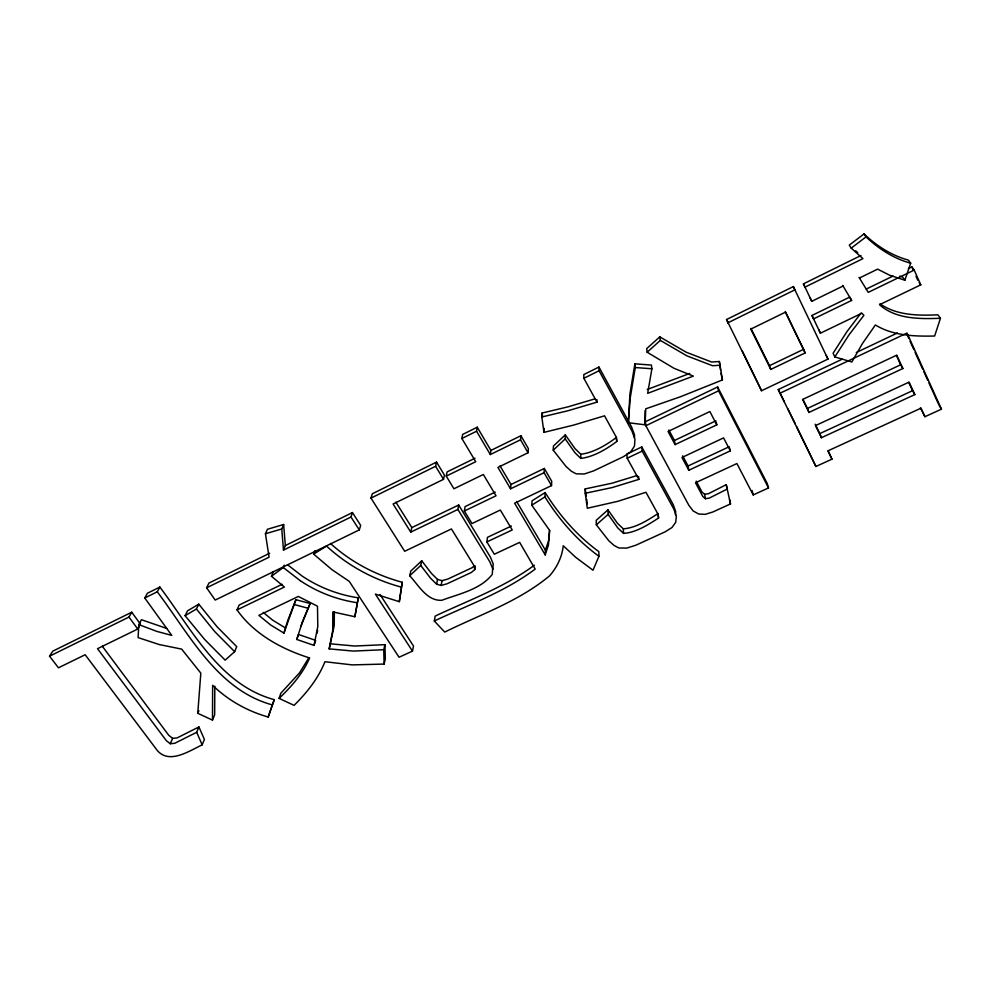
<?xml version="1.0" encoding="UTF-8"?>
<svg xmlns="http://www.w3.org/2000/svg" width="991" height="991" viewBox="0 0 991 991"><rect width="100%" height="100%" fill="white"/><g stroke="black" fill="none" stroke-linecap="round" stroke-linejoin="round"><path stroke-width="1.49" d="M138.802 624.615L138.108 637.609L159.179 644.534L181.65 649.105L200.826 673.149L197.766 713.285L212.483 720.123L212.644 685.338C228.165 700.364 247.416 711.154 268.177 717.013L274.259 699.646C219.445 684.855 191.436 628.827 159.861 587.068L147.424 593.237L144.748 597.994L171.765 635.404L156.727 631.354L138.802 624.615L141.478 619.722L166.773 628.455M214.812 686.206L214.651 714.821L212.483 720.123M334.326 611.645L334.252 625.457L329.185 648.882L353.316 651.075L383.74 649.724L384.942 644.67L354.704 646.021L330.709 643.84M565.217 438.914L565.316 434.851L553.412 446.061L553.238 450.187L566.084 466.55L571.473 471.32L576.205 473.834L584.331 473.971L593.671 470.861L623.401 456.715L630.635 451.933L634.488 446.074L634.946 439.137L631.985 431.11L599.072 370.745L598.948 367.042L583.823 374.548L583.848 378.289L596.991 402.16L567.893 410.77L541.817 416.988L543.96 432.361L573.393 425.164L604.522 415.811L615.919 436.523L616.798 441.441C606.628 449.084 593.683 456.901 580.776 458.412L575.003 452.8L565.217 438.914L553.238 450.187M645.091 410.683L645.129 424.805L628.344 422.748L629.904 394.046L634.897 363.846L651.409 365.06L651.892 368.763L647.668 393.34L693.353 376.109L674.053 368.318L647.148 352.239L646.689 348.621L659.783 336.853L686.193 352.214L711.625 362.025L719.355 361.517L722.414 379.962L680.334 396.809L645.748 408.825L645.129 424.805M534.36 565.204C504.369 587.341 468.706 600.273 435.198 616.068L434.293 620.998L444.724 632.072C480.177 614.581 518.912 601.426 549.584 575.821C556.954 567.385 562.095 556.954 563.235 545.744L575.771 557.376L593.014 570.221L598.936 556.273L598.824 551.603C577.121 535.797 559.333 515.246 545.149 492.552L532.08 500.789L531.771 505.199L549.695 530.482L548.444 544.988L545.211 554.886L514.626 503.205L551.529 485.602L551.714 481.292L544.319 468.47L511.009 484.488L510.563 488.811L544.084 472.707L544.319 468.47M545.211 554.886L545.434 550.228L548.642 540.38L549.51 530.272M598.936 556.273C577.109 540.392 559.209 519.73 544.926 496.912L545.149 492.552M492.849 569.59L493.184 563.805L490.434 557.165L458.684 505.014L411.835 527.608L410.757 532.117L457.892 509.436L458.684 505.014M543.96 432.361L544.195 428.323M541.817 416.988L542.077 413.036L567.979 406.855L595.442 398.704M634.401 437.811L634.587 435.061L631.639 427.071L598.948 367.042M628.344 422.748L630.239 397.899L635.268 367.537L634.897 363.846M510.563 488.811L497.916 467.405L528.042 452.763L528.376 448.626L520.919 435.718L490.917 450.422L490.334 454.559L520.523 439.781L520.919 435.718M675.416 514.713L675.726 511.653L673.199 504.592L641.784 446.941L626.882 454.027L627.192 458.214L638.861 479.384L612.227 487.547L585.235 493.27L587.304 508.259L617.963 501.285L645.959 492.292L657.925 513.995L658.569 518.008C648.387 524.66 636.073 532.576 623.562 533.393L617.74 527.893L608.14 514.354L607.954 509.882L596.223 520.312L596.334 524.834L608.895 540.851L614.172 545.508L618.78 547.961L626.746 548.11L635.949 545.174L665.085 531.845L671.972 527.534L675.726 522.294L676.345 516.138L673.806 509.052L642.193 451.091L641.784 446.941M314.915 550.686L313.651 554.13L331.973 569.689L349.228 581.333L399.051 657.244L412.479 651.124L375.391 594.129L399.311 601.673L402.259 582.274C375.738 575.102 350.839 562.033 330.499 543.464M402.259 582.274L399.311 601.673M434.293 620.998C468.396 604.919 504.815 591.887 535.177 569.094L519.656 542.374L494.336 554.242L486.854 541.916L487.448 537.345L511.344 526.048M474.342 565.774L472.187 567.657L447.895 579.029L442.023 580.664L437.539 579.438L431.481 573.455L421.745 560.782L420.741 565.452L430.54 578.199L436.635 584.207L441.156 585.446L447.065 583.798L471.505 572.377L474.751 569.54L475.259 566.01M329.185 648.882L332.741 630.412L332.815 611.918L354.865 616.736L358.296 597.821A124.432 112.07 17.5 0 1 301.859 575.858L287.514 564.721M358.296 597.821L354.865 616.736M486.854 541.916L512.236 529.95L500.331 510.031L471.989 523.558L464.358 511.009L465.101 506.587L495.215 492.093M490.334 454.559L476.56 431.221L477.241 427.208L462.661 434.442L461.88 438.493L475.73 461.707L446.247 476.126L453.928 488.774L483.348 474.491L496.033 495.785L464.358 511.009M441.156 585.446L442.023 580.664M436.635 584.207L437.539 579.438M286.176 626.733L295.913 599.679L310.146 603.519L302.713 621.01L296.755 639.443L314.023 645.389L317.789 626.498L317.492 606.219L298.341 596.446L258.874 615.361L270.754 625.061L283.934 633.1L285.742 628.145L272.649 620.143L263.21 612.413M317.083 633.138L317.665 630.239M412.479 651.124L413.507 646.058L380.011 594.489M446.247 476.126L447.114 471.889L475.073 458.189M410.757 532.117L393.093 503.998L443.534 479.334L444.414 475.073L436.535 462.103L372.319 493.766L370.981 498.101L404.675 551.281L451.438 528.934L474.156 565.849L474.751 569.54M443.534 479.334L435.594 466.29L436.535 462.103M457.892 509.436L489.851 561.847L492.626 568.512L492.292 574.334C480.709 589.459 459.13 593.832 441.875 600.273C426.886 601.227 418.574 585.148 409.717 575.783L410.782 571.051L421.745 560.782M308.783 657.851L299.555 672.802L280.899 693.143L279.09 698.382L294.067 705.369C306.776 692.771 318.284 678.513 324.924 661.728L352.239 664.899L384.124 664.069L385.313 658.953L384.942 644.67M283.934 633.1L287.799 620.366L295.913 599.679M269.651 553.251L208.928 583.08L206.624 587.812L215.208 600.063L359.287 529.9L360.687 525.403L352.449 512.57L285.334 545.545L283.476 550.116L350.987 517.005L352.449 512.57M314.023 645.389L315.646 640.372L298.489 634.463L296.755 639.443M880.033 303.841C896.855 315.534 918.273 315.708 937.944 314.828L940.447 318.284L934.637 336.023C914.507 336.445 893.064 335.813 875.387 324.974L862.48 343.505L851.839 361.975L834.831 356.933L833.084 353.267L846.871 331.737L861.03 313.082M859.445 278.025L877.617 269.143L889.794 275.287L904.857 280.218L910.692 263.197L908.351 260.088C891.516 255.517 876.589 245.842 863.991 233.938L849.287 245.124L851.207 248.146L862.938 258.614L805.014 287.105L803.453 283.847L860.944 255.529M301.004 625.94L310.146 603.519M268.177 717.013L274.259 699.646M279.09 698.382C291.391 686.713 302.788 673.645 309.638 657.962C281.878 649.241 253.956 634.141 237.035 609.886L284.405 587.031L271.435 576.266L283.265 567.521L284.194 565.192M140.425 624.132L131.741 612.215L52.734 651.186L49.55 656.178L58.444 667.798L85.152 654.741L155.562 748.18C167.268 765.907 188.538 751.327 202.176 744.836L204.394 739.435L198.931 726.948L177.129 737.899L172.645 738.357L168.78 735.322L102.271 646.194M271.435 576.266L273.355 571.572M234.632 651.669L236.725 646.652L217.029 626.733L198.782 604.176L187.51 610.852L185.094 615.708L204.604 639.393L225.143 660.142L234.632 651.669L214.799 631.663L196.429 609.007L198.782 604.176M283.476 550.116L281.754 528.971L283.637 524.499L267.434 529.268L265.452 533.765L269.081 557.177L206.624 587.812M139.087 626.585L137.737 629.037L97.527 648.696L166.352 740.698L170.254 743.745L174.75 743.287L196.676 732.299L198.931 726.948M197.766 713.285L198.894 710.658M237.035 609.886L239.141 605.055L282.088 584.294M170.254 743.745L172.645 738.357M144.748 597.994L157.259 591.8L159.861 587.068M49.55 656.178L128.991 617.059L131.741 612.215M834.831 356.933L848.73 335.28L863.879 315.336L861.922 313.193L820.399 333.199L811.963 315.448L849.733 297.102L851.616 300.434L813.574 318.891L811.963 315.448M409.717 575.783L420.741 565.452M647.148 352.239L660.328 340.396L659.783 336.853M596.334 524.834L608.14 514.354M851.207 248.146L866.023 236.886C878.707 248.865 893.733 258.601 910.692 263.197M531.771 505.199L544.926 496.912M313.651 554.13L326.51 546.066C347.668 565.514 373.372 579.661 401.144 587.056M185.094 615.708L196.429 609.007M726.242 484.686L727.208 489.059L709.333 498.077L705.431 498.721L702.817 496.466L695.496 482.766L736.908 463.54L753.222 494.93L768.496 487.944L767.269 483.583L717.633 386.973L645.414 421.708L645.847 425.721L688.77 505.15L693.18 510.947L698.667 514.019L705.233 514.354L712.901 511.963L730.503 503.911L726.242 484.686L708.491 493.667L704.626 494.311L702.024 492.069L696.202 481.168M461.88 438.493L476.56 431.221M583.848 378.289L599.072 370.745M726.539 319.536L793.345 286.585L827.968 359.114L761.546 390.739L726.539 319.536L727.914 322.273M370.981 498.101L435.594 466.29M727.555 322.979L794.844 289.855L793.345 286.585M810.155 297.981L811.765 301.314L842.982 286.065M866.221 289.087L893.04 276.055M908.363 268.611L911.869 266.913L914.222 270.072L920.763 284.851L879.513 304.72C895.901 319.325 919.772 319.028 940.447 318.284M914.222 270.072L868.24 292.37L859.073 277.406M803.59 349.315L805.126 352.957L770.775 369.42L769.474 365.691L803.59 349.315L785.293 311.496M645.847 425.721L718.574 390.813L717.633 386.973M627.192 458.214L642.193 451.091M828.253 450.818L831.945 459.167L815.915 466.488L778.257 389.55L842.214 359.188M856.286 352.511L897.388 333.001M716.196 422.166L716.803 424.854L675.082 444.612L674.462 440.487L715.898 420.828M779.607 393.415L907.013 333.038L941.45 409.159L924.937 416.703L920.391 407.834M808.99 412.417L807.454 408.441L900.658 364.775L902.863 368.516L808.99 412.417L802.623 399.46L896.744 355.15L902.863 368.516M729.649 448.068L730.317 450.855L688.795 470.254L688.088 465.993L729.314 446.681M821.415 437.712L819.805 433.6L912.538 390.689L914.817 394.591L821.415 437.712L815.469 425.61L909.106 382.117L914.817 394.591M647.222 389.5L689.761 373.434M637.002 475.544L612.017 483.212L585.198 488.91L585.235 493.27M265.452 533.765L281.754 528.971M720.308 365.208L712.529 365.729L686.924 355.856L660.328 340.396M565.316 434.851L575.04 448.65L580.776 454.237C593.597 452.726 606.467 444.947 616.563 437.341L616.798 441.441M607.954 509.882L617.504 523.347L623.289 528.835C635.727 528.005 647.953 520.126 658.074 513.511L658.569 518.008M635.268 367.537L651.892 368.763M294.154 604.498L308.474 608.363M272.426 704.911C217.302 690.058 189.058 633.782 157.259 591.8M899.84 276.105L902.578 276.997L904.857 280.218M283.265 567.521L300.112 580.59M855.642 250.797L857.76 252.693M919.165 282.683L920.763 284.851M128.991 617.059L137.737 629.037M863.991 233.938L866.023 236.886M350.987 517.005L359.287 529.9M395.88 502.164L411.835 527.608M939.01 405.183L941.45 409.159M842.709 285.408L851.616 300.434M516.608 501.446L545.434 550.228M477.241 427.208L490.917 450.422M500.021 465.857L511.009 484.488M544.084 472.707L551.529 485.602M520.523 439.781L528.042 452.763M668.875 430.044L674.462 440.487M682.65 455.823L688.088 465.993M675.082 444.612L668.058 431.481L709.878 411.538L716.803 424.854M688.795 470.254L681.969 457.483L723.579 437.898L730.317 450.855M718.574 390.813L768.496 487.944M742.395 351.148L761.546 390.739M750.98 328.393L769.474 365.691M770.775 369.42L750.782 329.111L785.405 312.19L805.126 352.957M778.257 389.55L784.389 401.9M787.795 408.75L795.29 423.838M796.653 426.576L815.915 466.488M803.02 399.423L807.454 408.441M815.209 424.247L819.805 433.6M831.945 459.167L827.881 450.88L921.035 408.168L924.937 416.703M803.453 283.847L811.765 301.314M818.739 329.669L820.399 333.199M826.271 355.447L827.968 359.114M896.397 355.472L900.658 364.775M908.759 382.427L912.538 390.689M907.558 335.701L908.821 338.476M910.072 341.251L913.851 349.6M915.114 352.375L922.658 369.048M923.909 371.836L927.687 380.172M928.939 382.947L938.378 403.795M911.869 266.913L913.045 269.577M916.006 276.254L917.777 280.267M196.676 732.299L202.176 744.836M752.082 490.533L753.222 494.93M722.414 379.962L721.027 373.248M729.525 499.476L730.503 503.911M704.626 494.311L705.431 498.721M719.355 361.517L720.606 370.312M585.198 488.91L586.226 496.367M586.647 499.353L587.267 503.824M542.077 413.036L542.498 416.096M638.6 476.522L638.861 479.384M283.637 524.499L285.334 545.545M623.289 528.835L623.562 533.393M596.916 399.571L596.991 402.16M383.74 649.724L384.124 664.069M580.776 454.237L580.776 458.412M356.909 602.664A125.238 112.64 17.4 0 1 300.112 580.59"/></g></svg>
